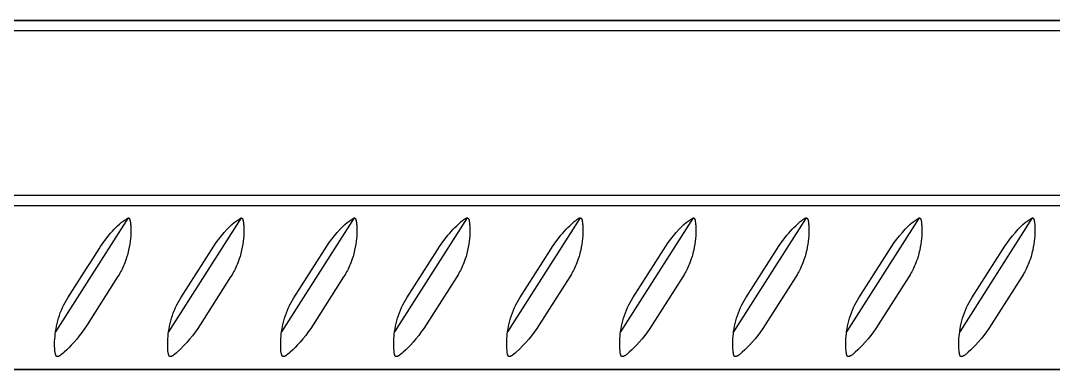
# Model space of a CAD drawing. Header units: millimetres. Extents: x -8 to 1608, y -703 to 404.
# Drawn here: x 397.6 to 498.1, y 370 to 404 of the extents above; entities that cross this region are included whole.
import ezdxf

# ---------------------------------------------------------------- set-up
doc = ezdxf.new("R2010")
doc.units = ezdxf.units.MM
doc.layers.add('Blocks', color=7, linetype='Continuous')
doc.layers.add('Blocks$Inner', color=7, linetype='Continuous', lineweight=25, true_color=0x007f00)
doc.layers.add('Blocks$Outline', color=7, linetype='Continuous', lineweight=35, true_color=0xff3f3f)

# ---------------------------------------------------------------- blocks, each defined once
blk = doc.blocks.new('Rebar Coffee Table Front')
at = {"layer": 'Blocks$Inner'}
for p, q in [((58.14, 387), (726.14, 387)), ((58.14, 386), (726.14, 386))]:
    blk.add_line(p, q, dxfattribs=at)
for points in [[(40.71, 386), (-6.86, 386), (-7.86, 387), (-7.86, 403), (-6.86, 404), (791.14, 404), (792.14, 403)], [(742.75, 387), (792.14, 387), (792.14, 403), (-7.86, 403)], [(408.07, 384.77), (404.01, 378.41), (401.01, 373.68)], [(419.07, 384.77), (419.08, 384.77), (419.08, 384.77), (419.08, 384.77), (419.09, 384.77), (419.09, 384.77), (419.09, 384.77), (419.1, 384.77), (419.1, 384.77), (419.11, 384.77), (419.11, 384.77), (419.11, 384.77), (419.12, 384.77), (419.12, 384.77), (419.12, 384.77), (419.13, 384.76), (419.13, 384.76), (419.13, 384.76), (419.13, 384.76), (419.14, 384.76), (419.14, 384.76), (419.14, 384.75), (419.15, 384.75), (419.15, 384.75), (419.15, 384.75), (419.16, 384.75), (419.16, 384.74), (419.16, 384.74), (419.16, 384.74), (419.17, 384.73), (419.17, 384.73), (419.17, 384.73), (419.18, 384.73), (419.18, 384.72), (419.18, 384.72), (419.18, 384.72), (419.19, 384.71), (419.19, 384.71), (419.19, 384.7), (419.2, 384.7), (419.2, 384.69), (419.2, 384.69), (419.21, 384.68), (419.21, 384.67), (419.21, 384.66), (419.22, 384.65), (419.22, 384.64), (419.23, 384.63), (419.23, 384.62), (419.24, 384.6), (419.25, 384.58), (419.25, 384.55), (419.26, 384.51), (419.27, 384.46), (419.28, 384.42), (419.29, 384.37), (419.3, 384.28), (419.31, 384.18), (419.32, 384.08), (419.33, 383.97), (419.33, 383.76), (419.34, 383.53), (419.33, 383.29), (419.32, 383.04), (419.3, 382.77), (419.27, 382.49), (419.23, 382.21), (419.18, 381.91), (419.12, 381.62), (419.08, 381.46), (419.04, 381.31), (419, 381.15), (418.96, 381), (418.89, 380.79), (418.82, 380.58), (418.74, 380.39), (418.68, 380.24), (418.62, 380.09), (418.55, 379.94), (418.48, 379.79), (418.41, 379.66), (418.34, 379.52), (418.26, 379.38), (418.19, 379.24), (418.05, 379.03), (415.08, 374.36), (414.84, 373.99), (414.59, 373.64), (414.33, 373.29), (414.06, 372.95), (413.77, 372.62), (413.47, 372.3), (413.17, 371.99), (412.85, 371.69), (412.74, 371.6), (412.63, 371.51), (412.57, 371.46), (412.5, 371.41), (412.44, 371.37), (412.42, 371.35), (412.39, 371.33), (412.36, 371.32), (412.34, 371.31), (412.32, 371.3), (412.31, 371.29), (412.29, 371.28), (412.29, 371.28), (412.28, 371.28), (412.27, 371.27), (412.26, 371.27), (412.25, 371.27), (412.24, 371.26), (412.23, 371.26), (412.22, 371.26), (412.22, 371.26), (412.21, 371.26), (412.2, 371.26), (412.2, 371.26), (412.2, 371.26), (412.19, 371.26), (412.19, 371.26), (412.19, 371.26), (412.18, 371.26), (412.18, 371.26), (412.17, 371.26), (412.17, 371.26), (412.17, 371.26), (412.16, 371.26), (412.16, 371.26), (412.16, 371.26), (412.15, 371.26), (412.15, 371.26), (412.15, 371.26), (412.14, 371.26), (412.14, 371.26), (412.14, 371.26), (412.13, 371.26), (412.13, 371.27), (412.13, 371.27), (412.13, 371.27), (412.12, 371.27), (412.12, 371.27), (412.12, 371.27), (412.11, 371.27), (412.11, 371.28), (412.11, 371.28), (412.1, 371.28), (412.1, 371.28), (412.1, 371.28), (412.1, 371.29), (412.09, 371.29), (412.09, 371.29), (412.09, 371.3), (412.09, 371.3), (412.08, 371.3), (412.08, 371.3), (412.08, 371.31), (412.08, 371.31), (412.07, 371.31), (412.07, 371.32), (412.07, 371.32), (412.06, 371.33), (412.06, 371.33), (412.06, 371.33), (412.05, 371.34), (412.05, 371.35), (412.05, 371.36), (412.04, 371.37), (412.04, 371.38), (412.03, 371.38), (412.03, 371.4), (412.03, 371.41), (412.02, 371.42), (412.02, 371.43), (412.01, 371.46), (412, 371.48), (412, 371.51), (411.99, 371.53), (411.98, 371.61), (411.96, 371.69), (411.95, 371.77), (411.95, 371.85), (411.93, 372.06), (411.92, 372.27), (411.92, 372.5), (411.92, 372.74), (411.94, 373), (411.96, 373.26), (411.98, 373.47), (412.01, 373.68)], [(430.07, 384.77), (423.01, 373.68), (423.05, 373.95), (423.09, 374.22), (423.15, 374.49), (423.22, 374.75), (423.29, 375.02), (423.38, 375.28), (423.47, 375.54), (423.57, 375.79), (423.68, 376.04), (423.8, 376.29), (423.93, 376.53), (424.06, 376.77), (424.2, 377), (427.18, 381.67), (427.41, 382.02), (427.65, 382.37), (427.9, 382.71), (428.16, 383.03), (428.43, 383.36), (428.71, 383.67), (428.94, 383.9), (429.17, 384.12), (429.4, 384.34), (430.07, 384.77), (430.08, 384.77), (430.08, 384.77), (430.08, 384.77), (430.09, 384.77), (430.09, 384.77), (430.09, 384.77), (430.1, 384.77), (430.1, 384.77), (430.11, 384.77), (430.11, 384.77), (430.11, 384.77), (430.12, 384.77), (430.12, 384.77), (430.12, 384.77), (430.13, 384.76), (430.13, 384.76), (430.13, 384.76), (430.13, 384.76), (430.14, 384.76), (430.14, 384.76), (430.14, 384.75), (430.15, 384.75), (430.15, 384.75), (430.15, 384.75), (430.16, 384.75), (430.16, 384.74), (430.16, 384.74), (430.16, 384.74), (430.17, 384.73), (430.17, 384.73), (430.17, 384.73), (430.18, 384.73), (430.18, 384.72), (430.18, 384.72), (430.18, 384.72), (430.19, 384.71), (430.19, 384.71), (430.19, 384.7), (430.2, 384.7), (430.2, 384.69), (430.2, 384.69), (430.21, 384.68), (430.21, 384.67), (430.21, 384.66), (430.22, 384.65), (430.22, 384.64), (430.23, 384.63), (430.23, 384.62), (430.24, 384.6), (430.25, 384.58), (430.25, 384.55), (430.26, 384.51), (430.27, 384.46), (430.28, 384.42), (430.29, 384.37), (430.3, 384.28), (430.31, 384.18), (430.32, 384.08), (430.33, 383.97), (430.33, 383.76), (430.34, 383.53), (430.33, 383.29), (430.32, 383.04), (430.3, 382.77), (430.27, 382.49), (430.23, 382.21), (430.18, 381.91), (430.12, 381.62), (430.08, 381.46), (430.04, 381.31), (430, 381.15), (429.96, 381), (429.89, 380.79), (429.82, 380.58), (429.74, 380.39), (429.68, 380.24), (429.62, 380.09), (429.55, 379.94), (429.48, 379.79), (429.41, 379.66), (429.34, 379.52), (429.26, 379.38), (429.19, 379.24), (429.05, 379.03), (426.08, 374.36), (425.85, 374.01), (425.61, 373.66), (425.36, 373.32), (425.09, 373), (424.82, 372.67), (424.54, 372.36), (424.32, 372.13), (424.09, 371.91), (423.85, 371.69), (423.74, 371.6), (423.63, 371.51), (423.57, 371.46), (423.5, 371.41), (423.44, 371.37), (423.42, 371.35), (423.39, 371.33), (423.36, 371.32), (423.34, 371.31), (423.32, 371.3), (423.31, 371.29), (423.29, 371.28), (423.29, 371.28), (423.28, 371.28), (423.27, 371.27), (423.26, 371.27), (423.25, 371.27), (423.24, 371.26), (423.23, 371.26), (423.22, 371.26), (423.22, 371.26), (423.21, 371.26), (423.2, 371.26), (423.2, 371.26), (423.2, 371.26), (423.19, 371.26), (423.19, 371.26), (423.19, 371.26), (423.18, 371.26), (423.18, 371.26), (423.17, 371.26), (423.17, 371.26), (423.17, 371.26), (423.16, 371.26), (423.16, 371.26), (423.16, 371.26), (423.15, 371.26), (423.15, 371.26), (423.15, 371.26), (423.14, 371.26), (423.14, 371.26), (423.14, 371.26), (423.13, 371.26), (423.13, 371.27), (423.13, 371.27), (423.13, 371.27), (423.12, 371.27), (423.12, 371.27), (423.12, 371.27), (423.11, 371.27), (423.11, 371.28), (423.11, 371.28), (423.1, 371.28), (423.1, 371.28), (423.1, 371.28), (423.1, 371.29), (423.09, 371.29), (423.09, 371.29), (423.09, 371.3), (423.09, 371.3), (423.08, 371.3), (423.08, 371.3), (423.08, 371.31), (423.08, 371.31), (423.07, 371.31), (423.07, 371.32), (423.07, 371.32), (423.06, 371.33), (423.06, 371.33), (423.06, 371.33), (423.05, 371.34), (423.05, 371.35), (423.05, 371.36), (423.04, 371.37), (423.04, 371.38), (423.03, 371.38), (423.03, 371.4), (423.03, 371.41), (423.02, 371.42), (423.02, 371.43), (423.01, 371.46), (423, 371.48), (423, 371.51), (422.99, 371.53), (422.98, 371.61), (422.96, 371.69), (422.95, 371.77), (422.95, 371.85), (422.93, 372.06), (422.92, 372.27), (422.92, 372.5), (422.92, 372.74), (422.94, 373), (422.96, 373.26), (422.98, 373.47), (423.01, 373.68)], [(441.07, 384.77), (434.01, 373.68), (434.05, 373.95), (434.09, 374.22), (434.15, 374.49), (434.22, 374.75), (434.29, 375.02), (434.38, 375.28), (434.47, 375.54), (434.57, 375.79), (434.68, 376.04), (434.8, 376.29), (434.93, 376.53), (435.06, 376.77), (435.2, 377), (438.18, 381.67), (438.39, 381.99), (438.54, 382.22), (438.7, 382.44), (438.93, 382.75), (439.2, 383.08), (439.37, 383.28), (439.54, 383.48), (439.71, 383.67), (439.88, 383.84), (440.05, 384.01), (440.23, 384.18), (440.4, 384.34), (440.49, 384.41), (440.58, 384.49), (440.67, 384.56), (440.76, 384.62), (440.81, 384.66), (440.83, 384.67), (440.86, 384.69), (440.88, 384.7), (440.9, 384.71), (440.92, 384.72), (440.94, 384.74), (440.96, 384.74), (440.97, 384.75), (440.98, 384.75), (440.99, 384.75), (440.99, 384.76), (441, 384.76), (441.01, 384.76), (441.02, 384.77), (441.03, 384.77), (441.03, 384.77), (441.04, 384.77), (441.05, 384.77), (441.05, 384.77), (441.06, 384.77), (441.06, 384.77), (441.06, 384.77), (441.07, 384.77), (441.07, 384.77), (441.08, 384.77), (441.08, 384.77), (441.08, 384.77), (441.09, 384.77), (441.09, 384.77), (441.09, 384.77), (441.1, 384.77), (441.1, 384.77), (441.11, 384.77), (441.11, 384.77), (441.11, 384.77), (441.12, 384.77), (441.12, 384.77), (441.12, 384.77), (441.13, 384.76), (441.13, 384.76), (441.13, 384.76), (441.13, 384.76), (441.14, 384.76), (441.14, 384.76), (441.14, 384.75), (441.15, 384.75), (441.15, 384.75), (441.15, 384.75), (441.16, 384.75), (441.16, 384.74), (441.16, 384.74), (441.16, 384.74), (441.17, 384.73), (441.17, 384.73), (441.17, 384.73), (441.18, 384.73), (441.18, 384.72), (441.18, 384.72), (441.18, 384.72), (441.19, 384.71), (441.19, 384.71), (441.19, 384.7), (441.2, 384.7), (441.2, 384.69), (441.2, 384.69), (441.21, 384.68), (441.21, 384.67), (441.21, 384.66), (441.22, 384.65), (441.22, 384.64), (441.23, 384.63), (441.23, 384.62), (441.24, 384.6), (441.25, 384.58), (441.25, 384.55), (441.26, 384.51), (441.27, 384.46), (441.28, 384.42), (441.29, 384.37), (441.3, 384.28), (441.31, 384.18), (441.32, 384.08), (441.33, 383.97), (441.33, 383.76), (441.34, 383.53), (441.33, 383.29), (441.32, 383.04), (441.3, 382.77), (441.27, 382.49), (441.23, 382.21), (441.18, 381.91), (441.12, 381.62), (441.08, 381.46), (441.04, 381.31), (441, 381.15), (440.96, 381), (440.89, 380.79), (440.82, 380.58), (440.74, 380.39), (440.68, 380.24), (440.62, 380.09), (440.55, 379.94), (440.48, 379.79), (440.41, 379.66), (440.34, 379.52), (440.26, 379.38), (440.19, 379.24), (440.05, 379.03), (437.08, 374.36), (436.85, 374.01), (436.61, 373.66), (436.36, 373.32), (436.09, 373), (435.82, 372.67), (435.54, 372.36), (435.32, 372.13), (435.09, 371.91), (434.85, 371.69), (434.74, 371.6), (434.63, 371.51), (434.57, 371.46), (434.5, 371.41), (434.44, 371.37), (434.42, 371.35), (434.39, 371.33), (434.36, 371.32), (434.34, 371.31), (434.32, 371.3), (434.31, 371.29), (434.29, 371.28), (434.29, 371.28), (434.28, 371.28), (434.27, 371.27), (434.26, 371.27), (434.25, 371.27), (434.24, 371.26), (434.23, 371.26), (434.22, 371.26), (434.22, 371.26), (434.21, 371.26), (434.2, 371.26), (434.2, 371.26), (434.2, 371.26), (434.19, 371.26), (434.19, 371.26), (434.19, 371.26), (434.18, 371.26), (434.18, 371.26), (434.17, 371.26), (434.17, 371.26), (434.17, 371.26), (434.16, 371.26), (434.16, 371.26), (434.16, 371.26), (434.15, 371.26), (434.15, 371.26), (434.15, 371.26), (434.14, 371.26), (434.14, 371.26), (434.14, 371.26), (434.13, 371.26), (434.13, 371.27), (434.13, 371.27), (434.13, 371.27), (434.12, 371.27), (434.12, 371.27), (434.12, 371.27), (434.11, 371.27), (434.11, 371.28), (434.11, 371.28), (434.1, 371.28), (434.1, 371.28), (434.1, 371.28), (434.1, 371.29), (434.09, 371.29), (434.09, 371.29), (434.09, 371.3), (434.09, 371.3), (434.08, 371.3), (434.08, 371.3), (434.08, 371.31), (434.08, 371.31), (434.07, 371.31), (434.07, 371.32), (434.07, 371.32), (434.06, 371.33), (434.06, 371.33), (434.06, 371.33), (434.05, 371.34), (434.05, 371.35), (434.05, 371.36), (434.04, 371.37), (434.04, 371.38), (434.03, 371.38), (434.03, 371.4), (434.03, 371.41), (434.02, 371.42), (434.02, 371.43), (434.01, 371.46), (434, 371.48), (434, 371.51), (433.99, 371.53), (433.98, 371.61), (433.96, 371.69), (433.95, 371.77), (433.95, 371.85), (433.93, 372.06), (433.92, 372.27), (433.92, 372.5), (433.92, 372.74), (433.94, 373), (433.96, 373.26), (433.98, 373.47), (434.01, 373.68)], [(452.07, 384.77), (445.01, 373.68), (445.05, 373.95), (445.09, 374.22), (445.15, 374.49), (445.22, 374.75), (445.29, 375.02), (445.38, 375.28), (445.47, 375.54), (445.57, 375.79), (445.68, 376.04), (445.8, 376.29), (445.93, 376.53), (446.06, 376.77), (446.2, 377), (449.18, 381.67), (449.39, 381.99), (449.54, 382.22), (449.7, 382.44), (449.93, 382.75), (450.2, 383.08), (450.37, 383.28), (450.54, 383.48), (450.71, 383.67), (450.88, 383.84), (451.05, 384.01), (451.23, 384.18), (451.4, 384.34), (451.49, 384.41), (451.58, 384.49), (451.67, 384.56), (451.76, 384.62), (451.81, 384.66), (451.83, 384.67), (451.86, 384.69), (451.88, 384.7), (451.9, 384.71), (451.92, 384.72), (451.94, 384.74), (451.96, 384.74), (451.97, 384.75), (451.98, 384.75), (451.99, 384.75), (451.99, 384.76), (452, 384.76), (452.01, 384.76), (452.02, 384.77), (452.03, 384.77), (452.03, 384.77), (452.04, 384.77), (452.05, 384.77), (452.05, 384.77), (452.06, 384.77), (452.06, 384.77), (452.06, 384.77), (452.07, 384.77), (452.07, 384.77), (452.08, 384.77), (452.08, 384.77), (452.08, 384.77), (452.09, 384.77), (452.09, 384.77), (452.09, 384.77), (452.1, 384.77), (452.1, 384.77), (452.11, 384.77), (452.11, 384.77), (452.11, 384.77), (452.12, 384.77), (452.12, 384.77), (452.12, 384.77), (452.13, 384.76), (452.13, 384.76), (452.13, 384.76), (452.13, 384.76), (452.14, 384.76), (452.14, 384.76), (452.14, 384.75), (452.15, 384.75), (452.15, 384.75), (452.15, 384.75), (452.16, 384.75), (452.16, 384.74), (452.16, 384.74), (452.16, 384.74), (452.17, 384.73), (452.17, 384.73), (452.17, 384.73), (452.18, 384.73), (452.18, 384.72), (452.18, 384.72), (452.18, 384.72), (452.19, 384.71), (452.19, 384.71), (452.19, 384.7), (452.2, 384.7), (452.2, 384.69), (452.2, 384.69), (452.21, 384.68), (452.21, 384.67), (452.21, 384.66), (452.22, 384.65), (452.22, 384.64), (452.23, 384.63), (452.23, 384.62), (452.24, 384.6), (452.25, 384.58), (452.25, 384.55), (452.26, 384.51), (452.27, 384.46), (452.28, 384.42), (452.29, 384.37), (452.3, 384.28), (452.31, 384.18), (452.32, 384.08), (452.33, 383.97), (452.33, 383.76), (452.34, 383.53), (452.33, 383.29), (452.32, 383.04), (452.3, 382.77), (452.27, 382.49), (452.23, 382.21), (452.18, 381.91), (452.12, 381.62), (452.08, 381.46), (452.04, 381.31), (452, 381.15), (451.96, 381), (451.89, 380.79), (451.82, 380.58), (451.74, 380.39), (451.68, 380.24), (451.62, 380.09), (451.55, 379.94), (451.48, 379.79), (451.41, 379.66), (451.34, 379.52), (451.26, 379.38), (451.19, 379.24), (451.05, 379.03), (448.08, 374.36), (447.84, 373.99), (447.59, 373.64), (447.33, 373.29), (447.06, 372.95), (446.77, 372.62), (446.47, 372.3), (446.17, 371.99), (445.85, 371.69), (445.74, 371.6), (445.63, 371.51), (445.57, 371.46), (445.5, 371.41), (445.44, 371.37), (445.42, 371.35), (445.39, 371.33), (445.36, 371.32), (445.34, 371.31), (445.32, 371.3), (445.31, 371.29), (445.29, 371.28), (445.29, 371.28), (445.28, 371.28), (445.27, 371.27), (445.26, 371.27), (445.25, 371.27), (445.24, 371.26), (445.23, 371.26), (445.22, 371.26), (445.22, 371.26), (445.21, 371.26), (445.2, 371.26), (445.2, 371.26), (445.2, 371.26), (445.19, 371.26), (445.19, 371.26), (445.19, 371.26), (445.18, 371.26), (445.18, 371.26), (445.17, 371.26), (445.17, 371.26), (445.17, 371.26), (445.16, 371.26), (445.16, 371.26), (445.16, 371.26), (445.15, 371.26), (445.15, 371.26), (445.15, 371.26), (445.14, 371.26), (445.14, 371.26), (445.14, 371.26), (445.13, 371.26), (445.13, 371.27), (445.13, 371.27), (445.13, 371.27), (445.12, 371.27), (445.12, 371.27), (445.12, 371.27), (445.11, 371.27), (445.11, 371.28), (445.11, 371.28), (445.1, 371.28), (445.1, 371.28), (445.1, 371.28), (445.1, 371.29), (445.09, 371.29), (445.09, 371.29), (445.09, 371.3), (445.09, 371.3), (445.08, 371.3), (445.08, 371.3), (445.08, 371.31), (445.08, 371.31), (445.07, 371.31), (445.07, 371.32), (445.07, 371.32), (445.06, 371.33), (445.06, 371.33), (445.06, 371.33), (445.05, 371.34), (445.05, 371.35), (445.05, 371.36), (445.04, 371.37), (445.04, 371.38), (445.03, 371.38), (445.03, 371.4), (445.03, 371.41), (445.02, 371.42), (445.02, 371.43), (445.01, 371.46), (445, 371.48), (445, 371.51), (444.99, 371.53), (444.98, 371.61), (444.96, 371.69), (444.95, 371.77), (444.95, 371.85), (444.93, 372.06), (444.92, 372.27), (444.92, 372.5), (444.92, 372.74), (444.94, 373), (444.96, 373.26), (444.98, 373.47), (445.01, 373.68)], [(463.07, 384.77), (456.01, 373.68), (456.05, 373.95), (456.09, 374.22), (456.15, 374.49), (456.22, 374.75), (456.29, 375.02), (456.38, 375.28), (456.47, 375.54), (456.57, 375.79), (456.68, 376.04), (456.8, 376.29), (456.93, 376.53), (457.06, 376.77), (457.2, 377), (460.18, 381.67), (460.41, 382.02), (460.65, 382.37), (460.9, 382.71), (461.16, 383.03), (461.43, 383.36), (461.71, 383.67), (461.94, 383.9), (462.17, 384.12), (462.4, 384.34), (463.07, 384.77), (463.08, 384.77), (463.08, 384.77), (463.08, 384.77), (463.09, 384.77), (463.09, 384.77), (463.09, 384.77), (463.1, 384.77), (463.1, 384.77), (463.11, 384.77), (463.11, 384.77), (463.11, 384.77), (463.12, 384.77), (463.12, 384.77), (463.12, 384.77), (463.13, 384.76), (463.13, 384.76), (463.13, 384.76), (463.13, 384.76), (463.14, 384.76), (463.14, 384.76), (463.14, 384.75), (463.15, 384.75), (463.15, 384.75), (463.15, 384.75), (463.16, 384.75), (463.16, 384.74), (463.16, 384.74), (463.16, 384.74), (463.17, 384.73), (463.17, 384.73), (463.17, 384.73), (463.18, 384.73), (463.18, 384.72), (463.18, 384.72), (463.18, 384.72), (463.19, 384.71), (463.19, 384.71), (463.19, 384.7), (463.2, 384.7), (463.2, 384.69), (463.2, 384.69), (463.21, 384.68), (463.21, 384.67), (463.21, 384.66), (463.22, 384.65), (463.22, 384.64), (463.23, 384.63), (463.23, 384.62), (463.24, 384.6), (463.25, 384.58), (463.25, 384.55), (463.26, 384.51), (463.27, 384.46), (463.28, 384.42), (463.29, 384.37), (463.3, 384.28), (463.31, 384.18), (463.32, 384.08), (463.33, 383.97), (463.33, 383.76), (463.34, 383.53), (463.33, 383.29), (463.32, 383.04), (463.3, 382.77), (463.27, 382.49), (463.23, 382.21), (463.18, 381.91), (463.12, 381.62), (463.08, 381.46), (463.04, 381.31), (463, 381.15), (462.96, 381), (462.89, 380.79), (462.82, 380.58), (462.74, 380.39), (462.68, 380.24), (462.62, 380.09), (462.55, 379.94), (462.48, 379.79), (462.41, 379.66), (462.34, 379.52), (462.26, 379.38), (462.19, 379.24), (462.05, 379.03), (459.08, 374.36), (458.85, 374.01), (458.61, 373.66), (458.36, 373.32), (458.09, 373), (457.82, 372.67), (457.54, 372.36), (457.32, 372.13), (457.09, 371.91), (456.85, 371.69), (456.74, 371.6), (456.63, 371.51), (456.57, 371.46), (456.5, 371.41), (456.44, 371.37), (456.42, 371.35), (456.39, 371.33), (456.36, 371.32), (456.34, 371.31), (456.32, 371.3), (456.31, 371.29), (456.29, 371.28), (456.29, 371.28), (456.28, 371.28), (456.27, 371.27), (456.26, 371.27), (456.25, 371.27), (456.24, 371.26), (456.23, 371.26), (456.22, 371.26), (456.22, 371.26), (456.21, 371.26), (456.2, 371.26), (456.2, 371.26), (456.2, 371.26), (456.19, 371.26), (456.19, 371.26), (456.19, 371.26), (456.18, 371.26), (456.18, 371.26), (456.17, 371.26), (456.17, 371.26), (456.17, 371.26), (456.16, 371.26), (456.16, 371.26), (456.16, 371.26), (456.15, 371.26), (456.15, 371.26), (456.15, 371.26), (456.14, 371.26), (456.14, 371.26), (456.14, 371.26), (456.13, 371.26), (456.13, 371.27), (456.13, 371.27), (456.13, 371.27), (456.12, 371.27), (456.12, 371.27), (456.12, 371.27), (456.11, 371.27), (456.11, 371.28), (456.11, 371.28), (456.1, 371.28), (456.1, 371.28), (456.1, 371.28), (456.1, 371.29), (456.09, 371.29), (456.09, 371.29), (456.09, 371.3), (456.09, 371.3), (456.08, 371.3), (456.08, 371.3), (456.08, 371.31), (456.08, 371.31), (456.07, 371.31), (456.07, 371.32), (456.07, 371.32), (456.06, 371.33), (456.06, 371.33), (456.06, 371.33), (456.05, 371.34), (456.05, 371.35), (456.05, 371.36), (456.04, 371.37), (456.04, 371.38), (456.03, 371.38), (456.03, 371.4), (456.03, 371.41), (456.02, 371.42), (456.02, 371.43), (456.01, 371.46), (456, 371.48), (456, 371.51), (455.99, 371.53), (455.98, 371.61), (455.96, 371.69), (455.95, 371.77), (455.95, 371.85), (455.93, 372.06), (455.92, 372.27), (455.92, 372.5), (455.92, 372.74), (455.94, 373), (455.96, 373.26), (455.98, 373.47), (456.01, 373.68)], [(474.07, 384.77), (474.08, 384.77), (474.08, 384.77), (474.08, 384.77), (474.09, 384.77), (474.09, 384.77), (474.09, 384.77), (474.1, 384.77), (474.1, 384.77), (474.11, 384.77), (474.11, 384.77), (474.11, 384.77), (474.12, 384.77), (474.12, 384.77), (474.12, 384.77), (474.13, 384.76), (474.13, 384.76), (474.13, 384.76), (474.13, 384.76), (474.14, 384.76), (474.14, 384.76), (474.14, 384.75), (474.15, 384.75), (474.15, 384.75), (474.15, 384.75), (474.16, 384.75), (474.16, 384.74), (474.16, 384.74), (474.16, 384.74), (474.17, 384.73), (474.17, 384.73), (474.17, 384.73), (474.18, 384.73), (474.18, 384.72), (474.18, 384.72), (474.18, 384.72), (474.19, 384.71), (474.19, 384.71), (474.19, 384.7), (474.2, 384.7), (474.2, 384.69), (474.2, 384.69), (474.21, 384.68), (474.21, 384.67), (474.21, 384.66), (474.22, 384.65), (474.22, 384.64), (474.23, 384.63), (474.23, 384.62), (474.24, 384.6), (474.25, 384.58), (474.25, 384.55), (474.26, 384.51), (474.27, 384.46), (474.28, 384.42), (474.29, 384.37), (474.3, 384.28), (474.31, 384.18), (474.32, 384.08), (474.33, 383.97), (474.33, 383.76), (474.34, 383.53), (474.33, 383.29), (474.32, 383.04), (474.3, 382.77), (474.27, 382.49), (474.23, 382.21), (474.18, 381.91), (474.12, 381.62), (474.08, 381.46), (474.04, 381.31), (474, 381.15), (473.96, 381), (473.89, 380.79), (473.82, 380.58), (473.74, 380.39), (473.68, 380.24), (473.62, 380.09), (473.55, 379.94), (473.48, 379.79), (473.41, 379.66), (473.34, 379.52), (473.26, 379.38), (473.19, 379.24), (473.05, 379.03), (470.08, 374.36), (469.85, 374.01), (469.61, 373.66), (469.36, 373.32), (469.09, 373), (468.82, 372.67), (468.54, 372.36), (468.32, 372.13), (468.09, 371.91), (467.85, 371.69), (467.74, 371.6), (467.63, 371.51), (467.57, 371.46), (467.5, 371.41), (467.44, 371.37), (467.42, 371.35), (467.39, 371.33), (467.36, 371.32), (467.34, 371.31), (467.32, 371.3), (467.31, 371.29), (467.29, 371.28), (467.29, 371.28), (467.28, 371.28), (467.27, 371.27), (467.26, 371.27), (467.25, 371.27), (467.24, 371.26), (467.23, 371.26), (467.22, 371.26), (467.22, 371.26), (467.21, 371.26), (467.2, 371.26), (467.2, 371.26), (467.2, 371.26), (467.19, 371.26), (467.19, 371.26), (467.19, 371.26), (467.18, 371.26), (467.18, 371.26), (467.17, 371.26), (467.17, 371.26), (467.17, 371.26), (467.16, 371.26), (467.16, 371.26), (467.16, 371.26), (467.15, 371.26), (467.15, 371.26), (467.15, 371.26), (467.14, 371.26), (467.14, 371.26), (467.14, 371.26), (467.13, 371.26), (467.13, 371.27), (467.13, 371.27), (467.13, 371.27), (467.12, 371.27), (467.12, 371.27), (467.12, 371.27), (467.11, 371.27), (467.11, 371.28), (467.11, 371.28), (467.1, 371.28), (467.1, 371.28), (467.1, 371.28), (467.1, 371.29), (467.09, 371.29), (467.09, 371.29), (467.09, 371.3), (467.09, 371.3), (467.08, 371.3), (467.08, 371.3), (467.08, 371.31), (467.08, 371.31), (467.07, 371.31), (467.07, 371.32), (467.07, 371.32), (467.06, 371.33), (467.06, 371.33), (467.06, 371.33), (467.05, 371.34), (467.05, 371.35), (467.05, 371.36), (467.04, 371.37), (467.04, 371.38), (467.03, 371.38), (467.03, 371.4), (467.03, 371.41), (467.02, 371.42), (467.02, 371.43), (467.01, 371.46), (467, 371.48), (467, 371.51), (466.99, 371.53), (466.98, 371.61), (466.96, 371.69), (466.95, 371.77), (466.95, 371.85), (466.93, 372.06), (466.92, 372.27), (466.92, 372.5), (466.92, 372.74), (466.94, 373), (466.96, 373.26), (466.98, 373.47), (467.01, 373.68)], [(485.07, 384.77), (478.01, 373.68), (478.05, 373.95), (478.09, 374.22), (478.15, 374.49), (478.22, 374.75), (478.29, 375.02), (478.38, 375.28), (478.47, 375.54), (478.57, 375.79), (478.68, 376.04), (478.8, 376.29), (478.93, 376.53), (479.06, 376.77), (479.2, 377), (482.18, 381.67), (482.41, 382.02), (482.65, 382.37), (482.9, 382.71), (483.16, 383.03), (483.43, 383.36), (483.71, 383.67), (483.94, 383.9), (484.17, 384.12), (484.4, 384.34), (485.07, 384.77), (485.08, 384.77), (485.08, 384.77), (485.08, 384.77), (485.09, 384.77), (485.09, 384.77), (485.09, 384.77), (485.1, 384.77), (485.1, 384.77), (485.11, 384.77), (485.11, 384.77), (485.11, 384.77), (485.12, 384.77), (485.12, 384.77), (485.12, 384.77), (485.13, 384.76), (485.13, 384.76), (485.13, 384.76), (485.13, 384.76), (485.14, 384.76), (485.14, 384.76), (485.14, 384.75), (485.15, 384.75), (485.15, 384.75), (485.15, 384.75), (485.16, 384.75), (485.16, 384.74), (485.16, 384.74), (485.16, 384.74), (485.17, 384.73), (485.17, 384.73), (485.17, 384.73), (485.18, 384.73), (485.18, 384.72), (485.18, 384.72), (485.18, 384.72), (485.19, 384.71), (485.19, 384.71), (485.19, 384.7), (485.2, 384.7), (485.2, 384.69), (485.2, 384.69), (485.21, 384.68), (485.21, 384.67), (485.21, 384.66), (485.22, 384.65), (485.22, 384.64), (485.23, 384.63), (485.23, 384.62), (485.24, 384.6), (485.25, 384.58), (485.25, 384.55), (485.26, 384.51), (485.27, 384.46), (485.28, 384.42), (485.29, 384.37), (485.3, 384.28), (485.31, 384.18), (485.32, 384.08), (485.33, 383.97), (485.33, 383.76), (485.34, 383.53), (485.33, 383.29), (485.32, 383.04), (485.3, 382.77), (485.27, 382.49), (485.23, 382.21), (485.18, 381.91), (485.12, 381.62), (485.08, 381.46), (485.04, 381.31), (485, 381.15), (484.96, 381), (484.89, 380.79), (484.82, 380.58), (484.74, 380.39), (484.68, 380.24), (484.62, 380.09), (484.55, 379.94), (484.48, 379.79), (484.41, 379.66), (484.34, 379.52), (484.26, 379.38), (484.19, 379.24), (484.05, 379.03), (481.08, 374.36), (480.85, 374.01), (480.61, 373.66), (480.36, 373.32), (480.09, 373), (479.82, 372.67), (479.54, 372.36), (479.32, 372.13), (479.09, 371.91), (478.85, 371.69), (478.74, 371.6), (478.63, 371.51), (478.57, 371.46), (478.5, 371.41), (478.44, 371.37), (478.42, 371.35), (478.39, 371.33), (478.36, 371.32), (478.34, 371.31), (478.32, 371.3), (478.31, 371.29), (478.29, 371.28), (478.29, 371.28), (478.28, 371.28), (478.27, 371.27), (478.26, 371.27), (478.25, 371.27), (478.24, 371.26), (478.23, 371.26), (478.22, 371.26), (478.22, 371.26), (478.21, 371.26), (478.2, 371.26), (478.2, 371.26), (478.2, 371.26), (478.19, 371.26), (478.19, 371.26), (478.19, 371.26), (478.18, 371.26), (478.18, 371.26), (478.17, 371.26), (478.17, 371.26), (478.17, 371.26), (478.16, 371.26), (478.16, 371.26), (478.16, 371.26), (478.15, 371.26), (478.15, 371.26), (478.15, 371.26), (478.14, 371.26), (478.14, 371.26), (478.14, 371.26), (478.13, 371.26), (478.13, 371.27), (478.13, 371.27), (478.13, 371.27), (478.12, 371.27), (478.12, 371.27), (478.12, 371.27), (478.11, 371.27), (478.11, 371.28), (478.11, 371.28), (478.1, 371.28), (478.1, 371.28), (478.1, 371.28), (478.1, 371.29), (478.09, 371.29), (478.09, 371.29), (478.09, 371.3), (478.09, 371.3), (478.08, 371.3), (478.08, 371.3), (478.08, 371.31), (478.08, 371.31), (478.07, 371.31), (478.07, 371.32), (478.07, 371.32), (478.06, 371.33), (478.06, 371.33), (478.06, 371.33), (478.05, 371.34), (478.05, 371.35), (478.05, 371.36), (478.04, 371.37), (478.04, 371.38), (478.03, 371.38), (478.03, 371.4), (478.03, 371.41), (478.02, 371.42), (478.02, 371.43), (478.01, 371.46), (478, 371.48), (478, 371.51), (477.99, 371.53), (477.98, 371.61), (477.96, 371.69), (477.95, 371.77), (477.95, 371.85), (477.93, 372.06), (477.92, 372.27), (477.92, 372.5), (477.92, 372.74), (477.94, 373), (477.96, 373.26), (477.98, 373.47), (478.01, 373.68)], [(496.07, 384.77), (496.08, 384.77), (496.08, 384.77), (496.08, 384.77), (496.09, 384.77), (496.09, 384.77), (496.09, 384.77), (496.1, 384.77), (496.1, 384.77), (496.11, 384.77), (496.11, 384.77), (496.11, 384.77), (496.12, 384.77), (496.12, 384.77), (496.12, 384.77), (496.13, 384.76), (496.13, 384.76), (496.13, 384.76), (496.13, 384.76), (496.14, 384.76), (496.14, 384.76), (496.14, 384.75), (496.15, 384.75), (496.15, 384.75), (496.15, 384.75), (496.16, 384.75), (496.16, 384.74), (496.16, 384.74), (496.16, 384.74), (496.17, 384.73), (496.17, 384.73), (496.17, 384.73), (496.18, 384.73), (496.18, 384.72), (496.18, 384.72), (496.18, 384.72), (496.19, 384.71), (496.19, 384.71), (496.19, 384.7), (496.2, 384.7), (496.2, 384.69), (496.2, 384.69), (496.21, 384.68), (496.21, 384.67), (496.21, 384.66), (496.22, 384.65), (496.22, 384.64), (496.23, 384.63), (496.23, 384.62), (496.24, 384.6), (496.25, 384.58), (496.25, 384.55), (496.26, 384.51), (496.27, 384.46), (496.28, 384.42), (496.29, 384.37), (496.3, 384.28), (496.31, 384.18), (496.32, 384.08), (496.33, 383.97), (496.33, 383.76), (496.34, 383.53), (496.33, 383.29), (496.32, 383.04), (496.3, 382.77), (496.27, 382.49), (496.23, 382.21), (496.18, 381.91), (496.12, 381.62), (496.08, 381.46), (496.04, 381.31), (496, 381.15), (495.96, 381), (495.89, 380.79), (495.82, 380.58), (495.74, 380.39), (495.68, 380.24), (495.62, 380.09), (495.55, 379.94), (495.48, 379.79), (495.41, 379.66), (495.34, 379.52), (495.26, 379.38), (495.19, 379.24), (495.05, 379.03), (492.08, 374.36), (491.85, 374.01), (491.61, 373.66), (491.36, 373.32), (491.09, 373), (490.82, 372.67), (490.54, 372.36), (490.32, 372.13), (490.09, 371.91), (489.85, 371.69), (489.74, 371.6), (489.63, 371.51), (489.57, 371.46), (489.5, 371.41), (489.44, 371.37), (489.42, 371.35), (489.39, 371.33), (489.36, 371.32), (489.34, 371.31), (489.32, 371.3), (489.31, 371.29), (489.29, 371.28), (489.29, 371.28), (489.28, 371.28), (489.27, 371.27), (489.26, 371.27), (489.25, 371.27), (489.24, 371.26), (489.23, 371.26), (489.22, 371.26), (489.22, 371.26), (489.21, 371.26), (489.2, 371.26), (489.2, 371.26), (489.2, 371.26), (489.19, 371.26), (489.19, 371.26), (489.19, 371.26), (489.18, 371.26), (489.18, 371.26), (489.17, 371.26), (489.17, 371.26), (489.17, 371.26), (489.16, 371.26), (489.16, 371.26), (489.16, 371.26), (489.15, 371.26), (489.15, 371.26), (489.15, 371.26), (489.14, 371.26), (489.14, 371.26), (489.14, 371.26), (489.13, 371.26), (489.13, 371.27), (489.13, 371.27), (489.13, 371.27), (489.12, 371.27), (489.12, 371.27), (489.12, 371.27), (489.11, 371.27), (489.11, 371.28), (489.11, 371.28), (489.1, 371.28), (489.1, 371.28), (489.1, 371.28), (489.1, 371.29), (489.09, 371.29), (489.09, 371.29), (489.09, 371.3), (489.09, 371.3), (489.08, 371.3), (489.08, 371.3), (489.08, 371.31), (489.08, 371.31), (489.07, 371.31), (489.07, 371.32), (489.07, 371.32), (489.06, 371.33), (489.06, 371.33), (489.06, 371.33), (489.05, 371.34), (489.05, 371.35), (489.05, 371.36), (489.04, 371.37), (489.04, 371.38), (489.03, 371.38), (489.03, 371.4), (489.03, 371.41), (489.02, 371.42), (489.02, 371.43), (489.01, 371.46), (489, 371.48), (489, 371.51), (488.99, 371.53), (488.98, 371.61), (488.96, 371.69), (488.95, 371.77), (488.95, 371.85), (488.93, 372.06), (488.92, 372.27), (488.92, 372.5), (488.92, 372.74), (488.94, 373), (488.96, 373.26), (488.98, 373.47), (489.01, 373.68)], [(59.95, 370.01), (162.01, 370.01), (170.18, 370.01), (177.07, 370.01), (181.18, 370.01), (192.18, 370.01), (232.07, 370.01), (236.18, 370.01), (247.18, 370.01), (287.07, 370.01), (404.01, 370.01), (580.01, 370.01), (724.34, 370.01)]]:
    blk.add_lwpolyline(points, dxfattribs=at)
for points in [[(404.08, 374.36), (404.01, 374.26), (403.79, 373.93), (403.56, 373.6), (403.32, 373.28), (403.07, 372.97), (402.81, 372.66), (402.54, 372.36), (402.32, 372.13), (402.09, 371.91), (401.85, 371.69), (401.74, 371.6), (401.63, 371.51), (401.57, 371.46), (401.5, 371.41), (401.44, 371.37), (401.42, 371.35), (401.39, 371.33), (401.36, 371.32), (401.34, 371.31), (401.32, 371.3), (401.31, 371.29), (401.29, 371.28), (401.29, 371.28), (401.28, 371.28), (401.27, 371.27), (401.26, 371.27), (401.25, 371.27), (401.24, 371.26), (401.23, 371.26), (401.22, 371.26), (401.22, 371.26), (401.21, 371.26), (401.2, 371.26), (401.2, 371.26), (401.2, 371.26), (401.19, 371.26), (401.19, 371.26), (401.19, 371.26), (401.18, 371.26), (401.18, 371.26), (401.17, 371.26), (401.17, 371.26), (401.17, 371.26), (401.16, 371.26), (401.16, 371.26), (401.16, 371.26), (401.15, 371.26), (401.15, 371.26), (401.15, 371.26), (401.14, 371.26), (401.14, 371.26), (401.14, 371.26), (401.13, 371.26), (401.13, 371.27), (401.13, 371.27), (401.13, 371.27), (401.12, 371.27), (401.12, 371.27), (401.12, 371.27), (401.11, 371.27), (401.11, 371.28), (401.11, 371.28), (401.1, 371.28), (401.1, 371.28), (401.1, 371.28), (401.1, 371.29), (401.09, 371.29), (401.09, 371.29), (401.09, 371.3), (401.09, 371.3), (401.08, 371.3), (401.08, 371.3), (401.08, 371.31), (401.08, 371.31), (401.07, 371.31), (401.07, 371.32), (401.07, 371.32), (401.06, 371.33), (401.06, 371.33), (401.06, 371.33), (401.05, 371.34), (401.05, 371.35), (401.05, 371.36), (401.04, 371.37), (401.04, 371.38), (401.03, 371.38), (401.03, 371.4), (401.03, 371.41), (401.02, 371.42), (401.02, 371.43), (401.01, 371.46), (401, 371.48), (401, 371.51), (400.99, 371.53), (400.98, 371.61), (400.96, 371.69), (400.95, 371.77), (400.95, 371.85), (400.93, 372.06), (400.92, 372.27), (400.92, 372.5), (400.92, 372.74), (400.94, 373), (400.96, 373.26), (400.98, 373.47), (401.01, 373.68), (401.05, 373.95), (401.09, 374.22), (401.15, 374.49), (401.22, 374.75), (401.29, 375.02), (401.38, 375.28), (401.47, 375.54), (401.57, 375.79), (401.68, 376.04), (401.8, 376.29), (401.93, 376.53), (402.06, 376.77), (402.2, 377), (404.01, 379.84), (404.09, 379.94), (404.15, 380.03), (404.29, 380.22), (404.42, 380.42), (405.24, 381.76), (405.39, 381.99), (405.54, 382.22), (405.7, 382.44), (405.93, 382.75), (406.2, 383.08), (406.37, 383.28), (406.54, 383.48), (406.71, 383.67), (406.88, 383.84), (407.05, 384.01), (407.23, 384.18), (407.4, 384.34), (408.07, 384.77), (408.08, 384.77), (408.08, 384.77), (408.08, 384.77), (408.09, 384.77), (408.09, 384.77), (408.09, 384.77), (408.1, 384.77), (408.1, 384.77), (408.11, 384.77), (408.11, 384.77), (408.11, 384.77), (408.12, 384.77), (408.12, 384.77), (408.12, 384.77), (408.13, 384.76), (408.13, 384.76), (408.13, 384.76), (408.13, 384.76), (408.14, 384.76), (408.14, 384.76), (408.14, 384.75), (408.15, 384.75), (408.15, 384.75), (408.15, 384.75), (408.16, 384.75), (408.16, 384.74), (408.16, 384.74), (408.16, 384.74), (408.17, 384.73), (408.17, 384.73), (408.17, 384.73), (408.18, 384.73), (408.18, 384.72), (408.18, 384.72), (408.18, 384.72), (408.19, 384.71), (408.19, 384.71), (408.19, 384.7), (408.2, 384.7), (408.2, 384.69), (408.2, 384.69), (408.21, 384.68), (408.21, 384.67), (408.21, 384.66), (408.22, 384.65), (408.22, 384.64), (408.23, 384.63), (408.23, 384.62), (408.24, 384.6), (408.25, 384.58), (408.25, 384.55), (408.26, 384.51), (408.27, 384.46), (408.28, 384.42), (408.29, 384.37), (408.3, 384.28), (408.31, 384.18), (408.32, 384.08), (408.33, 383.97), (408.33, 383.76), (408.34, 383.53), (408.33, 383.29), (408.32, 383.04), (408.3, 382.77), (408.27, 382.49), (408.23, 382.21), (408.18, 381.91), (408.12, 381.62), (408.08, 381.46), (408.04, 381.31), (408, 381.15), (407.96, 381), (407.89, 380.79), (407.82, 380.58), (407.74, 380.39), (407.68, 380.24), (407.62, 380.09), (407.55, 379.94), (407.48, 379.79), (407.41, 379.66), (407.34, 379.52), (407.26, 379.38), (407.19, 379.24), (407.05, 379.03)], [(416.18, 381.67), (416.41, 382.02), (416.65, 382.37), (416.9, 382.71), (417.16, 383.03), (417.43, 383.36), (417.71, 383.67), (417.94, 383.9), (418.17, 384.12), (418.4, 384.34), (419.07, 384.77), (412.01, 373.68), (412.05, 373.95), (412.09, 374.22), (412.15, 374.49), (412.22, 374.75), (412.29, 375.02), (412.38, 375.28), (412.47, 375.54), (412.57, 375.79), (412.68, 376.04), (412.8, 376.29), (412.93, 376.53), (413.06, 376.77), (413.2, 377)], [(471.18, 381.67), (471.39, 381.99), (471.54, 382.22), (471.7, 382.44), (471.93, 382.75), (472.2, 383.08), (472.37, 383.28), (472.54, 383.48), (472.71, 383.67), (472.88, 383.84), (473.05, 384.01), (473.23, 384.18), (473.4, 384.34), (473.49, 384.41), (473.58, 384.49), (473.67, 384.56), (473.76, 384.62), (473.81, 384.66), (473.83, 384.67), (473.86, 384.69), (473.88, 384.7), (473.9, 384.71), (473.92, 384.72), (473.94, 384.74), (473.96, 384.74), (473.97, 384.75), (473.98, 384.75), (473.99, 384.75), (473.99, 384.76), (474, 384.76), (474.01, 384.76), (474.02, 384.77), (474.03, 384.77), (474.03, 384.77), (474.04, 384.77), (474.05, 384.77), (474.05, 384.77), (474.06, 384.77), (474.06, 384.77), (474.06, 384.77), (474.07, 384.77), (474.07, 384.77), (467.01, 373.68), (467.05, 373.95), (467.09, 374.22), (467.15, 374.49), (467.22, 374.75), (467.29, 375.02), (467.38, 375.28), (467.47, 375.54), (467.57, 375.79), (467.68, 376.04), (467.8, 376.29), (467.93, 376.53), (468.06, 376.77), (468.2, 377)], [(493.18, 381.67), (493.41, 382.02), (493.65, 382.37), (493.9, 382.71), (494.16, 383.03), (494.43, 383.36), (494.71, 383.67), (494.94, 383.9), (495.17, 384.12), (495.4, 384.34), (496.07, 384.77), (489.01, 373.68), (489.05, 373.95), (489.09, 374.22), (489.15, 374.49), (489.22, 374.75), (489.29, 375.02), (489.38, 375.28), (489.47, 375.54), (489.57, 375.79), (489.68, 376.04), (489.8, 376.29), (489.93, 376.53), (490.06, 376.77), (490.2, 377)]]:
    blk.add_lwpolyline(points, close=True, dxfattribs=at)
at = {"layer": 'Blocks$Outline'}
for points in [[(40.71, 386), (-6.86, 386), (-7.86, 387), (-7.86, 403), (-6.86, 404), (791.14, 404), (792.14, 403)], [(724.34, 370.01), (580.01, 370.01), (404.01, 370.01), (287.07, 370.01), (247.18, 370.01), (236.18, 370.01), (232.07, 370.01), (192.18, 370.01), (181.18, 370.01), (177.07, 370.01), (170.18, 370.01), (162.01, 370.01), (59.95, 370.01)]]:
    blk.add_lwpolyline(points, dxfattribs=at)

msp = doc.modelspace()

# ---------------------------------------------------------------- block references
at = {"layer": 'Blocks'}
msp.add_blockref('Rebar Coffee Table Front', (0, 0), dxfattribs=at)

doc.saveas('drawing.dxf')
